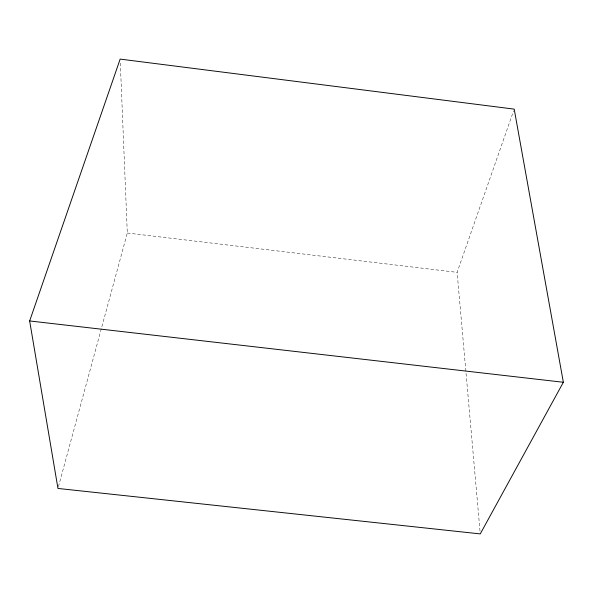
<?xml version="1.0" encoding="UTF-8"?>
<svg xmlns="http://www.w3.org/2000/svg" width="593" height="593" viewBox="0 0 593 593"><rect width="100%" height="100%" fill="white"/><g stroke="black" fill="none" stroke-linecap="round" stroke-linejoin="round"><path stroke-width="0.44" stroke-dasharray="2.96 2.22" d="M58.448 486.66L127.302 233.019L120.275 61.88M480.019 531.135L457.114 272.357L513.59 110.869M127.302 233.019L457.114 272.357"/><path stroke-width="0.89" d="M29.65 320.954L120.164 59.1L514.205 109.127L563.35 382.27L480.263 533.9L57.958 488.447L29.65 320.954L563.35 382.27"/></g></svg>
